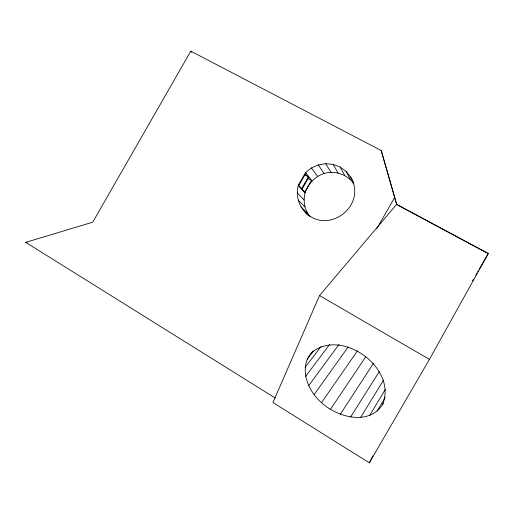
<?xml version="1.0" encoding="UTF-8"?>
<svg xmlns="http://www.w3.org/2000/svg" width="514" height="514" viewBox="0 0 514 514"><rect width="100%" height="100%" fill="white"/><g stroke="black" fill="none" stroke-linecap="round" stroke-linejoin="round"><path stroke-width="0.77" d="M310.013 216.426C304.372 210.02 302.958 200.653 305.149 192.557C309.467 181.307 318.661 172.71 331.093 172.363C339.972 172.306 348.935 176.379 353.87 183.916M308.169 215.237C299.482 208.009 295.1 195.956 298.403 184.976L305.567 172.601L311.445 167.937L318.307 164.898L325.69 163.69L333.104 164.396L340.043 166.999L346.038 171.31L350.664 177.067L353.452 182.444M383.264 403.329C370.054 426.357 337.55 417.548 321.507 402.661C307.314 390.492 297.857 366.424 312.827 351.203M382.448 404.711C397.964 368.48 341.983 327.591 311.844 352.469M319.541 295.569L272.94 402.526L369.328 462.838L429.434 359.376L488.3 253.505L396.628 204.328L319.541 295.569L429.434 359.376M369.328 462.838L372.881 455.86M376.775 228.724L394.701 197.395L381.189 150.493L190.778 51.162L92.726 222.196L25.7 242.364L275.286 398.061M298.84 185.47L305.92 173.102L305.567 172.601M305.149 192.557L301.654 188.638L308.593 176.527L305.92 173.102M302.065 189.107L308.985 177.034L304.571 174.342M304.757 192.114L311.523 180.292L308.985 177.034M472.533 280.74L473.336 279.353M475.752 275.183L476.96 273.095M477.763 271.707L478.566 270.319M479.369 268.925L488.3 253.505M377.115 411.149L385.282 397.393M369.643 415.479L385.371 389.349M360.603 417.464L383.611 380.019M350.612 417.027L379.197 371.725M340.339 414.252L373.447 363.34M330.431 409.356L365.788 356.697M321.507 402.661L357.564 350.664M314.105 394.598L348.01 347.181M308.689 385.661L339.028 344.374M305.605 376.402L329.712 344.329M305.072 367.401L321.083 346.455M307.179 359.235L313.54 350.998M25.7 242.364L27.248 242.717M381.189 150.493L396.686 204.527L488.21 253.64M305.644 175.216L308.316 176.668M307.346 178.024L311.953 180.799M305.489 212.642C328.883 235.354 367.388 205.163 350.664 177.067M300.979 206.853L307.623 213.368M298.165 200.081L304.937 206.924M297.221 192.782L304.031 199.985M298.21 185.451L304.963 193.013M298.403 184.976L301.654 188.638M190.778 51.162L191.78 52.344M311.445 167.937L317.543 176.379M318.307 164.898L324.071 173.501M325.69 163.69L331.093 172.363M333.104 164.396L338.148 173.057M340.043 166.999L344.746 175.537M346.038 171.31L350.445 179.656M394.701 197.395L396.686 204.527"/></g></svg>
